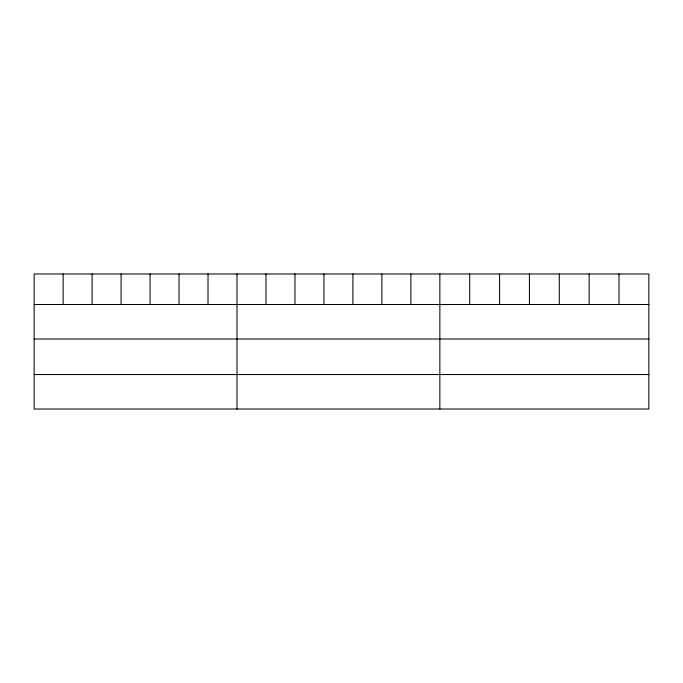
<?xml version="1.0" encoding="UTF-8"?>
<svg xmlns="http://www.w3.org/2000/svg" width="683" height="683" viewBox="0 0 683 683"><rect width="100%" height="100%" fill="white"/><g stroke="black" fill="none" stroke-linecap="round" stroke-linejoin="round"><path stroke-width="1.02" d="M648.85 304.524L648.85 409.023L34.15 409.023L34.15 273.977L648.85 273.977L648.85 304.524L34.15 304.524M34.15 339.007L648.85 339.007M34.15 374.54L648.85 374.54M618.994 273.977L618.994 304.524M589.139 273.977L589.139 304.524M559.283 273.977L559.283 304.524M529.419 273.977L529.419 304.524M499.563 273.977L499.563 304.524M469.708 273.977L469.708 304.524M439.852 273.977L439.852 409.023M410.876 273.977L410.876 304.524M381.891 273.977L381.891 304.524M352.915 273.977L352.915 304.524M323.938 273.977L323.938 304.524M294.962 273.977L294.962 304.524M265.977 273.977L265.977 304.524M237.001 273.977L237.001 409.023M208.025 273.977L208.025 304.524M179.04 273.977L179.04 304.524M150.064 273.977L150.064 304.524M121.087 273.977L121.087 304.524M92.111 273.977L92.111 304.524M63.126 273.977L63.126 304.524"/></g></svg>
